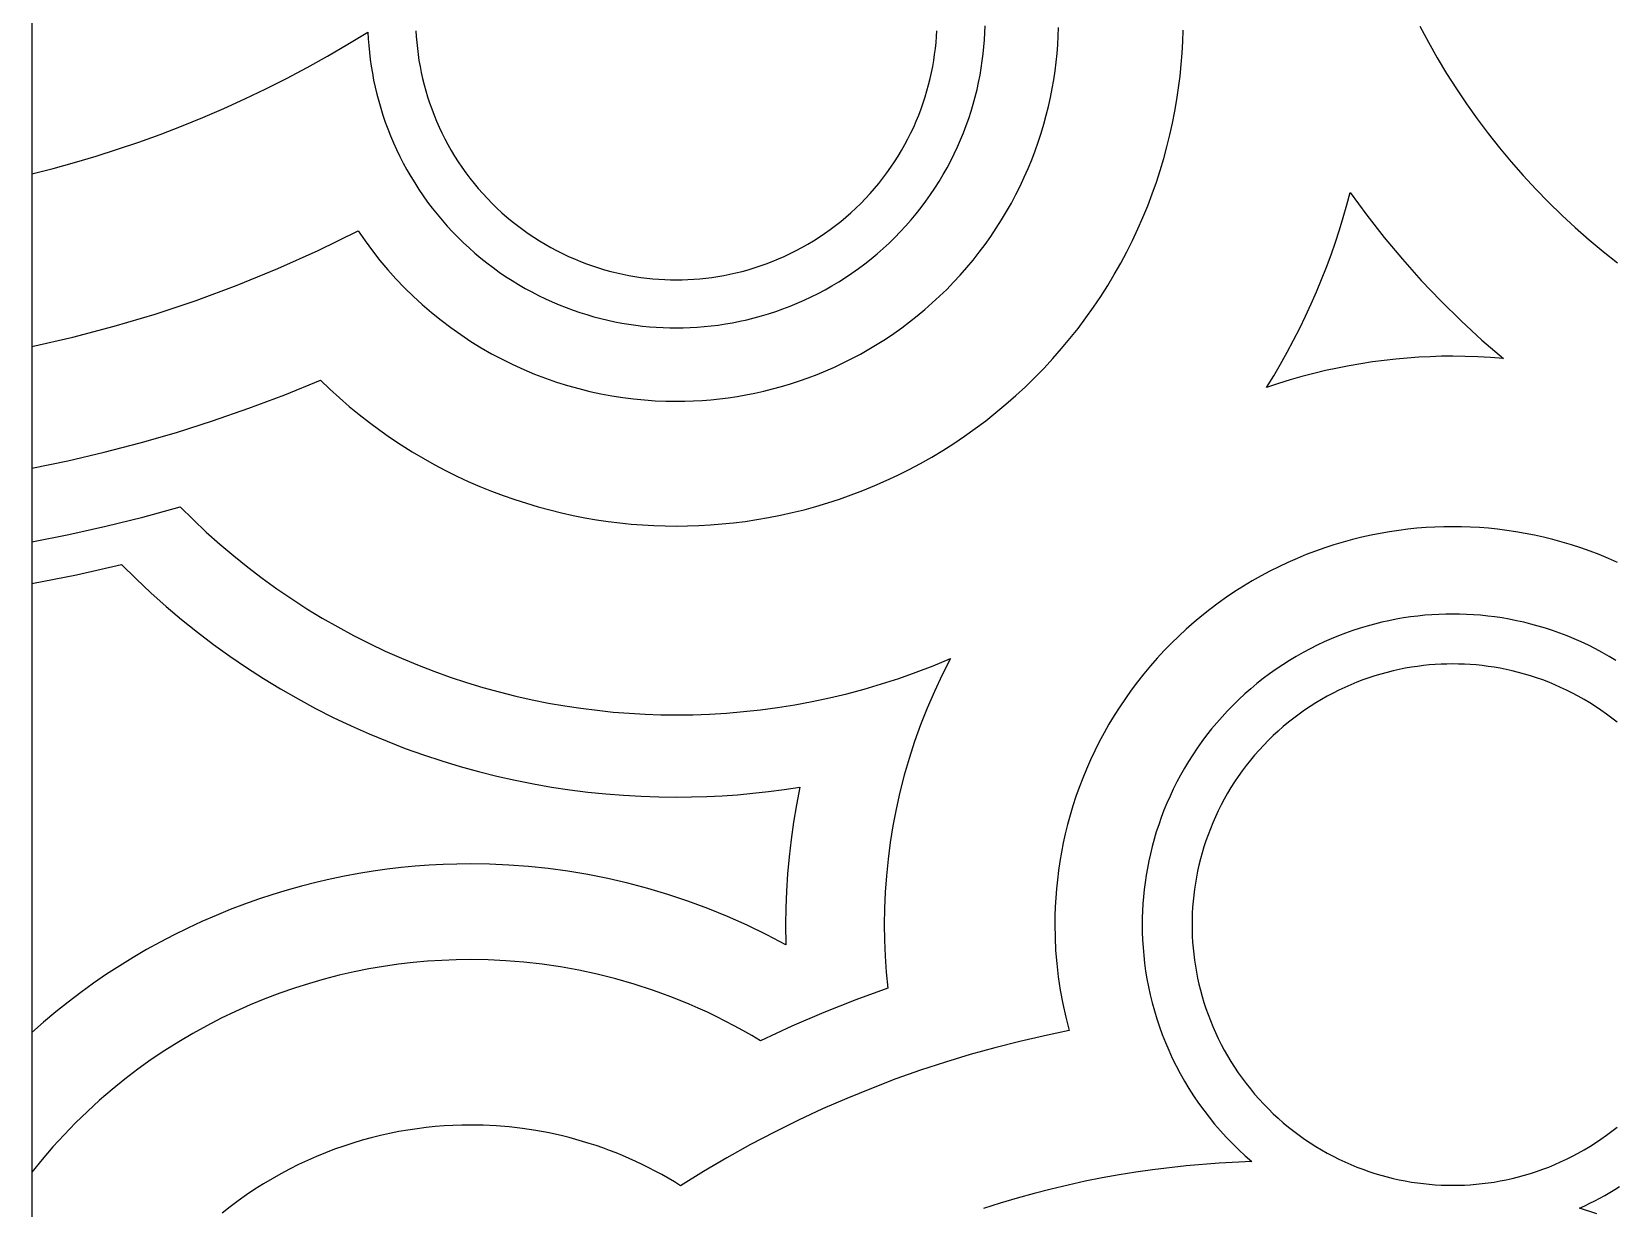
# Model space of a CAD drawing. Header units: millimetres. Extents: x -2212 to -1612, y 647 to 937.
# Drawn here: x -1805.3 to -1744.5, y 815.1 to 860.2 of the extents above; entities that cross this region are included whole.
import ezdxf

# ---------------------------------------------------------------- set-up
doc = ezdxf.new("R2010")
doc.units = ezdxf.units.MM
doc.header["$MEASUREMENT"] = 0
doc.layers.add('Default', color=18, linetype='Continuous', true_color=0x000000)
doc.layers.add('VF$DOT - Copy', color=20, linetype='Continuous', true_color=0xff4b00)

msp = doc.modelspace()

# ---------------------------------------------------------------- linework, layer by layer
at = {"layer": 'Default'}
msp.add_lwpolyline([(-1805.264, 905.839), (-1805.264, 678.93)], dxfattribs=at)
at = {"layer": 'VF$DOT - Copy'}
for points in [[(-1794.186, 846.872), (-1793.826, 846.526), (-1793.458, 846.189), (-1793.081, 845.863), (-1792.697, 845.547), (-1792.305, 845.241), (-1791.906, 844.945), (-1791.5, 844.661), (-1791.089, 844.387), (-1790.671, 844.125), (-1790.249, 843.874), (-1789.821, 843.635), (-1789.39, 843.407), (-1788.954, 843.191), (-1788.516, 842.987), (-1788.074, 842.794), (-1787.63, 842.614), (-1787.183, 842.445), (-1786.736, 842.289), (-1786.287, 842.144), (-1785.837, 842.01), (-1785.387, 841.889), (-1784.938, 841.778), (-1784.489, 841.679), (-1784.04, 841.592), (-1783.594, 841.515), (-1783.148, 841.45), (-1782.705, 841.395), (-1782.265, 841.35), (-1781.827, 841.316), (-1781.392, 841.292), (-1780.961, 841.278), (-1780.533, 841.273), (-1780.101, 841.278), (-1779.666, 841.292), (-1779.227, 841.317), (-1778.785, 841.351), (-1778.341, 841.397), (-1777.894, 841.453), (-1777.445, 841.52), (-1776.994, 841.597), (-1776.542, 841.687), (-1776.089, 841.787), (-1775.635, 841.9), (-1775.181, 842.024), (-1774.728, 842.159), (-1774.275, 842.307), (-1773.824, 842.467), (-1773.374, 842.638), (-1772.926, 842.822), (-1772.481, 843.018), (-1772.039, 843.226), (-1771.6, 843.445), (-1771.166, 843.677), (-1770.736, 843.921), (-1770.31, 844.176), (-1769.891, 844.443), (-1769.477, 844.721), (-1769.069, 845.011), (-1768.668, 845.311), (-1768.275, 845.622), (-1767.889, 845.944), (-1767.511, 846.276), (-1767.142, 846.618), (-1766.781, 846.969), (-1766.43, 847.329), (-1766.088, 847.699), (-1765.756, 848.077), (-1765.434, 848.463), (-1765.123, 848.856), (-1764.823, 849.257), (-1764.533, 849.665), (-1764.255, 850.079), (-1763.988, 850.498), (-1763.733, 850.924), (-1763.489, 851.354), (-1763.258, 851.788), (-1763.038, 852.227), (-1762.83, 852.669), (-1762.634, 853.114), (-1762.45, 853.562), (-1762.279, 854.012), (-1762.119, 854.463), (-1761.971, 854.916), (-1761.836, 855.369), (-1761.712, 855.823), (-1761.599, 856.277), (-1761.499, 856.73), (-1761.41, 857.182), (-1761.332, 857.632), (-1761.265, 858.082), (-1761.209, 858.528), (-1761.164, 858.973), (-1761.129, 859.415), (-1761.104, 859.854), (-1761.09, 860.289)], [(-1792.739, 852.595), (-1792.474, 852.211), (-1792.196, 851.834), (-1791.906, 851.465), (-1791.604, 851.106), (-1791.29, 850.756), (-1790.964, 850.416), (-1790.628, 850.086), (-1790.282, 849.768), (-1789.926, 849.461), (-1789.561, 849.166), (-1789.187, 848.884), (-1788.806, 848.614), (-1788.417, 848.357), (-1788.022, 848.114), (-1787.62, 847.884), (-1787.214, 847.668), (-1786.803, 847.466), (-1786.388, 847.277), (-1785.97, 847.103), (-1785.55, 846.942), (-1785.127, 846.796), (-1784.704, 846.663), (-1784.28, 846.544), (-1783.856, 846.439), (-1783.432, 846.347), (-1783.01, 846.268), (-1782.59, 846.202), (-1782.172, 846.149), (-1781.757, 846.108), (-1781.345, 846.08), (-1780.937, 846.063), (-1780.533, 846.057), (-1780.207, 846.061), (-1779.879, 846.072), (-1779.548, 846.09), (-1779.215, 846.117), (-1778.88, 846.151), (-1778.543, 846.193), (-1778.204, 846.243), (-1777.864, 846.302), (-1777.524, 846.369), (-1777.182, 846.445), (-1776.84, 846.53), (-1776.498, 846.623), (-1776.156, 846.726), (-1775.815, 846.837), (-1775.474, 846.957), (-1775.135, 847.087), (-1774.798, 847.225), (-1774.462, 847.373), (-1774.129, 847.53), (-1773.798, 847.695), (-1773.47, 847.87), (-1773.146, 848.054), (-1772.825, 848.246), (-1772.509, 848.447), (-1772.197, 848.657), (-1771.889, 848.875), (-1771.587, 849.102), (-1771.29, 849.337), (-1770.999, 849.579), (-1770.714, 849.829), (-1770.436, 850.087), (-1770.164, 850.352), (-1769.899, 850.624), (-1769.642, 850.902), (-1769.391, 851.187), (-1769.149, 851.478), (-1768.914, 851.775), (-1768.688, 852.077), (-1768.469, 852.385), (-1768.26, 852.697), (-1768.058, 853.013), (-1767.866, 853.334), (-1767.682, 853.658), (-1767.507, 853.986), (-1767.342, 854.316), (-1767.185, 854.65), (-1767.037, 854.985), (-1766.899, 855.323), (-1766.769, 855.662), (-1766.649, 856.003), (-1766.538, 856.344), (-1766.435, 856.686), (-1766.342, 857.028), (-1766.257, 857.37), (-1766.181, 857.711), (-1766.114, 858.052), (-1766.055, 858.392), (-1766.005, 858.731), (-1765.963, 859.068), (-1765.929, 859.403), (-1765.902, 859.736), (-1765.884, 860.067), (-1765.873, 860.395)], [(-1792.368, 860.223), (-1792.355, 859.963), (-1792.335, 859.703), (-1792.31, 859.44), (-1792.278, 859.176), (-1792.24, 858.911), (-1792.196, 858.645), (-1792.145, 858.378), (-1792.088, 858.11), (-1792.024, 857.842), (-1791.953, 857.574), (-1791.876, 857.306), (-1791.792, 857.038), (-1791.701, 856.77), (-1791.603, 856.504), (-1791.498, 856.239), (-1791.387, 855.974), (-1791.268, 855.712), (-1791.143, 855.451), (-1791.01, 855.193), (-1790.871, 854.937), (-1790.725, 854.683), (-1790.572, 854.433), (-1790.413, 854.185), (-1790.247, 853.941), (-1790.075, 853.701), (-1789.897, 853.464), (-1789.712, 853.232), (-1789.521, 853.004), (-1789.325, 852.781), (-1789.123, 852.563), (-1788.915, 852.35), (-1788.702, 852.142), (-1788.484, 851.939), (-1788.261, 851.743), (-1788.034, 851.552), (-1787.802, 851.367), (-1787.566, 851.188), (-1787.325, 851.015), (-1787.082, 850.849), (-1786.834, 850.689), (-1786.584, 850.536), (-1786.331, 850.39), (-1786.075, 850.251), (-1785.816, 850.118), (-1785.556, 849.992), (-1785.293, 849.873), (-1785.029, 849.761), (-1784.764, 849.656), (-1784.498, 849.557), (-1784.23, 849.466), (-1783.963, 849.382), (-1783.694, 849.304), (-1783.426, 849.233), (-1783.158, 849.169), (-1782.89, 849.111), (-1782.623, 849.06), (-1782.357, 849.015), (-1782.092, 848.977), (-1781.828, 848.945), (-1781.565, 848.919), (-1781.304, 848.899), (-1781.045, 848.885), (-1780.788, 848.877), (-1780.533, 848.874), (-1780.27, 848.877), (-1780.004, 848.886), (-1779.737, 848.901), (-1779.468, 848.922), (-1779.197, 848.95), (-1778.925, 848.984), (-1778.652, 849.024), (-1778.377, 849.072), (-1778.102, 849.126), (-1777.826, 849.188), (-1777.549, 849.256), (-1777.273, 849.331), (-1776.997, 849.414), (-1776.721, 849.504), (-1776.446, 849.601), (-1776.172, 849.706), (-1775.899, 849.818), (-1775.628, 849.937), (-1775.359, 850.064), (-1775.092, 850.198), (-1774.827, 850.339), (-1774.565, 850.487), (-1774.306, 850.643), (-1774.05, 850.805), (-1773.798, 850.975), (-1773.55, 851.151), (-1773.306, 851.334), (-1773.066, 851.524), (-1772.831, 851.719), (-1772.601, 851.922), (-1772.376, 852.13), (-1772.156, 852.344), (-1771.942, 852.563), (-1771.734, 852.789), (-1771.532, 853.019), (-1771.336, 853.254), (-1771.146, 853.494), (-1770.963, 853.738), (-1770.787, 853.986), (-1770.617, 854.238), (-1770.455, 854.494), (-1770.299, 854.753), (-1770.151, 855.015), (-1770.01, 855.28), (-1769.876, 855.547), (-1769.749, 855.816), (-1769.63, 856.087), (-1769.518, 856.36), (-1769.413, 856.634), (-1769.316, 856.909), (-1769.226, 857.185), (-1769.144, 857.461), (-1769.068, 857.737), (-1769, 858.014), (-1768.938, 858.29), (-1768.884, 858.565), (-1768.837, 858.839), (-1768.796, 859.113), (-1768.762, 859.385), (-1768.734, 859.656), (-1768.713, 859.925), (-1768.698, 860.192), (-1768.689, 860.458)], [(-1790.523, 860.275), (-1790.51, 860.049), (-1790.492, 859.822), (-1790.469, 859.593), (-1790.44, 859.364), (-1790.406, 859.133), (-1790.366, 858.901), (-1790.32, 858.668), (-1790.268, 858.435), (-1790.21, 858.202), (-1790.147, 857.969), (-1790.077, 857.736), (-1790.001, 857.503), (-1789.919, 857.271), (-1789.83, 857.04), (-1789.736, 856.809), (-1789.635, 856.58), (-1789.528, 856.353), (-1789.415, 856.128), (-1789.296, 855.904), (-1789.171, 855.683), (-1789.04, 855.464), (-1788.903, 855.248), (-1788.759, 855.036), (-1788.611, 854.826), (-1788.456, 854.62), (-1788.296, 854.418), (-1788.131, 854.219), (-1787.96, 854.025), (-1787.784, 853.835), (-1787.604, 853.649), (-1787.418, 853.469), (-1787.228, 853.293), (-1787.034, 853.122), (-1786.836, 852.957), (-1786.633, 852.797), (-1786.427, 852.642), (-1786.218, 852.494), (-1786.005, 852.351), (-1785.789, 852.213), (-1785.57, 852.082), (-1785.349, 851.957), (-1785.126, 851.838), (-1784.9, 851.725), (-1784.673, 851.618), (-1784.444, 851.517), (-1784.214, 851.423), (-1783.982, 851.334), (-1783.75, 851.252), (-1783.517, 851.176), (-1783.284, 851.106), (-1783.051, 851.043), (-1782.818, 850.985), (-1782.585, 850.933), (-1782.352, 850.887), (-1782.12, 850.847), (-1781.89, 850.813), (-1781.66, 850.784), (-1781.431, 850.761), (-1781.204, 850.743), (-1780.978, 850.73), (-1780.755, 850.723), (-1780.533, 850.72), (-1780.311, 850.723), (-1780.087, 850.73), (-1779.861, 850.743), (-1779.634, 850.761), (-1779.405, 850.784), (-1779.176, 850.813), (-1778.945, 850.847), (-1778.713, 850.887), (-1778.48, 850.933), (-1778.248, 850.985), (-1778.014, 851.043), (-1777.781, 851.106), (-1777.548, 851.176), (-1777.315, 851.252), (-1777.083, 851.334), (-1776.852, 851.423), (-1776.621, 851.517), (-1776.392, 851.618), (-1776.165, 851.725), (-1775.94, 851.838), (-1775.716, 851.957), (-1775.495, 852.082), (-1775.276, 852.213), (-1775.06, 852.351), (-1774.848, 852.494), (-1774.638, 852.642), (-1774.432, 852.797), (-1774.23, 852.957), (-1774.031, 853.122), (-1773.837, 853.293), (-1773.647, 853.469), (-1773.462, 853.649), (-1773.281, 853.835), (-1773.105, 854.025), (-1772.934, 854.219), (-1772.769, 854.418), (-1772.609, 854.62), (-1772.455, 854.826), (-1772.306, 855.036), (-1772.163, 855.248), (-1772.025, 855.464), (-1771.894, 855.683), (-1771.769, 855.904), (-1771.65, 856.128), (-1771.537, 856.353), (-1771.43, 856.58), (-1771.329, 856.809), (-1771.235, 857.04), (-1771.146, 857.271), (-1771.064, 857.503), (-1770.988, 857.736), (-1770.919, 857.969), (-1770.855, 858.202), (-1770.797, 858.435), (-1770.745, 858.668), (-1770.7, 858.901), (-1770.659, 859.133), (-1770.625, 859.364), (-1770.596, 859.593), (-1770.573, 859.822), (-1770.555, 860.049), (-1770.543, 860.275)], [(-1752.007, 860.443), (-1751.683, 859.835), (-1751.342, 859.232), (-1750.984, 858.637), (-1750.61, 858.049), (-1750.221, 857.469), (-1749.815, 856.898), (-1749.394, 856.337), (-1748.958, 855.786), (-1748.508, 855.245), (-1748.043, 854.716), (-1747.564, 854.198), (-1747.072, 853.693), (-1746.567, 853.201), (-1746.05, 852.723), (-1745.521, 852.258), (-1744.98, 851.807), (-1744.429, 851.371)], [(-1805.264, 854.783), (-1804.44, 854.992), (-1803.616, 855.219), (-1802.793, 855.463), (-1801.97, 855.724), (-1801.149, 856.002), (-1800.33, 856.298), (-1799.514, 856.612), (-1798.7, 856.943), (-1797.89, 857.292), (-1797.084, 857.659), (-1796.283, 858.042), (-1795.488, 858.444), (-1794.698, 858.863), (-1793.914, 859.299), (-1793.138, 859.752), (-1792.368, 860.223)], [(-1757.891, 846.585), (-1757.618, 847.032), (-1757.355, 847.483), (-1757.101, 847.938), (-1756.856, 848.397), (-1756.622, 848.859), (-1756.397, 849.323), (-1756.181, 849.791), (-1755.976, 850.261), (-1755.78, 850.733), (-1755.594, 851.206), (-1755.418, 851.682), (-1755.251, 852.158), (-1755.095, 852.636), (-1754.948, 853.114), (-1754.81, 853.592), (-1754.682, 854.071)], [(-1754.682, 854.071), (-1754.046, 853.196), (-1753.38, 852.341), (-1752.684, 851.507), (-1751.96, 850.696), (-1751.21, 849.908), (-1750.433, 849.145), (-1749.632, 848.409), (-1748.808, 847.701)], [(-1805.264, 848.16), (-1803.685, 848.52), (-1802.105, 848.934), (-1800.525, 849.404), (-1798.949, 849.93), (-1797.379, 850.511), (-1795.819, 851.15), (-1794.271, 851.844), (-1792.739, 852.595)], [(-1748.808, 847.701), (-1749.3, 847.739), (-1749.787, 847.766), (-1750.271, 847.782), (-1750.751, 847.787), (-1751.182, 847.783), (-1751.616, 847.77), (-1752.053, 847.748), (-1752.493, 847.718), (-1752.935, 847.678), (-1753.38, 847.628), (-1753.827, 847.569), (-1754.275, 847.501), (-1754.725, 847.422), (-1755.177, 847.333), (-1755.629, 847.235), (-1756.081, 847.126), (-1756.534, 847.006), (-1756.987, 846.877), (-1757.439, 846.736), (-1757.891, 846.585)], [(-1805.264, 843.492), (-1803.878, 843.778), (-1802.489, 844.102), (-1801.099, 844.465), (-1799.709, 844.867), (-1798.321, 845.308), (-1796.937, 845.79), (-1795.558, 846.311), (-1794.186, 846.872)], [(-1805.264, 840.667), (-1803.844, 840.946), (-1802.421, 841.263), (-1800.996, 841.618), (-1799.571, 842.012)], [(-1799.571, 842.012), (-1799.075, 841.521), (-1798.566, 841.042), (-1798.046, 840.578), (-1797.514, 840.127), (-1796.971, 839.691), (-1796.418, 839.27), (-1795.855, 838.865), (-1795.283, 838.475), (-1794.703, 838.101), (-1794.115, 837.743), (-1793.52, 837.401), (-1792.918, 837.076), (-1792.311, 836.768), (-1791.699, 836.477), (-1791.082, 836.202), (-1790.462, 835.944), (-1789.838, 835.703), (-1789.212, 835.479), (-1788.585, 835.272), (-1787.956, 835.082), (-1787.327, 834.908), (-1786.697, 834.751), (-1786.069, 834.609), (-1785.442, 834.484), (-1784.816, 834.375), (-1784.193, 834.281), (-1783.573, 834.203), (-1782.957, 834.139), (-1782.344, 834.09), (-1781.735, 834.056), (-1781.131, 834.036), (-1780.533, 834.029), (-1779.899, 834.036), (-1779.259, 834.059), (-1778.614, 834.098), (-1777.964, 834.153), (-1777.31, 834.224), (-1776.653, 834.312), (-1775.992, 834.418), (-1775.33, 834.541), (-1774.665, 834.682), (-1773.999, 834.841), (-1773.333, 835.018), (-1772.667, 835.214), (-1772.002, 835.429), (-1771.339, 835.662), (-1770.679, 835.914), (-1770.022, 836.185)], [(-1744.432, 839.877), (-1744.781, 840.031), (-1745.132, 840.175), (-1745.485, 840.31), (-1745.84, 840.435), (-1746.195, 840.551), (-1746.551, 840.657), (-1746.907, 840.755), (-1747.263, 840.843), (-1747.619, 840.922), (-1747.974, 840.992), (-1748.327, 841.053), (-1748.68, 841.105), (-1749.031, 841.149), (-1749.38, 841.185), (-1749.726, 841.212), (-1750.071, 841.231), (-1750.412, 841.243), (-1750.751, 841.247), (-1751.09, 841.243), (-1751.432, 841.231), (-1751.776, 841.212), (-1752.123, 841.185), (-1752.472, 841.149), (-1752.822, 841.105), (-1753.175, 841.053), (-1753.529, 840.992), (-1753.884, 840.922), (-1754.239, 840.843), (-1754.595, 840.755), (-1754.951, 840.657), (-1755.307, 840.551), (-1755.662, 840.435), (-1756.017, 840.31), (-1756.37, 840.175), (-1756.721, 840.031), (-1757.071, 839.877), (-1757.418, 839.714), (-1757.762, 839.541), (-1758.103, 839.359), (-1758.441, 839.168), (-1758.774, 838.968), (-1759.104, 838.758), (-1759.429, 838.54), (-1759.749, 838.313), (-1760.063, 838.077), (-1760.372, 837.833), (-1760.675, 837.58), (-1760.972, 837.32), (-1761.262, 837.051), (-1761.545, 836.776), (-1761.82, 836.493), (-1762.089, 836.203), (-1762.349, 835.906), (-1762.602, 835.603), (-1762.846, 835.294), (-1763.082, 834.98), (-1763.309, 834.66), (-1763.527, 834.335), (-1763.737, 834.005), (-1763.937, 833.672), (-1764.128, 833.334), (-1764.31, 832.993), (-1764.483, 832.649), (-1764.646, 832.302), (-1764.8, 831.952), (-1764.944, 831.601), (-1765.079, 831.248), (-1765.204, 830.893), (-1765.32, 830.538), (-1765.426, 830.182), (-1765.524, 829.826), (-1765.612, 829.47), (-1765.691, 829.115), (-1765.761, 828.76), (-1765.822, 828.406), (-1765.874, 828.053), (-1765.918, 827.703), (-1765.954, 827.354), (-1765.981, 827.007), (-1766, 826.663), (-1766.012, 826.321), (-1766.016, 825.982), (-1766.008, 825.489), (-1765.983, 824.99), (-1765.942, 824.486), (-1765.883, 823.977), (-1765.807, 823.465), (-1765.711, 822.95), (-1765.597, 822.434), (-1765.533, 822.175), (-1765.464, 821.917)], [(-1805.264, 839.07), (-1803.54, 839.404), (-1801.812, 839.792)], [(-1801.812, 839.792), (-1801.257, 839.243), (-1800.689, 838.709), (-1800.107, 838.19), (-1799.512, 837.687), (-1798.905, 837.2), (-1798.287, 836.729), (-1797.658, 836.276), (-1797.018, 835.841), (-1796.37, 835.423), (-1795.713, 835.023), (-1795.047, 834.642), (-1794.375, 834.279), (-1793.696, 833.934), (-1793.012, 833.609), (-1792.323, 833.302), (-1791.629, 833.014), (-1790.932, 832.745), (-1790.233, 832.495), (-1789.532, 832.263), (-1788.829, 832.051), (-1788.126, 831.856), (-1787.422, 831.681), (-1786.72, 831.523), (-1786.019, 831.383), (-1785.32, 831.261), (-1784.624, 831.156), (-1783.931, 831.069), (-1783.242, 830.998), (-1782.557, 830.943), (-1781.877, 830.905), (-1781.202, 830.882), (-1780.533, 830.874), (-1779.953, 830.88), (-1779.369, 830.897), (-1778.782, 830.926), (-1778.19, 830.967), (-1777.595, 831.019), (-1776.997, 831.085), (-1776.396, 831.162), (-1775.793, 831.253)], [(-1744.489, 836.117), (-1744.749, 836.274), (-1745.013, 836.423), (-1745.279, 836.565), (-1745.548, 836.7), (-1745.819, 836.827), (-1746.091, 836.947), (-1746.366, 837.059), (-1746.641, 837.165), (-1746.918, 837.262), (-1747.195, 837.353), (-1747.473, 837.436), (-1747.751, 837.512), (-1748.029, 837.581), (-1748.306, 837.642), (-1748.583, 837.697), (-1748.859, 837.745), (-1749.134, 837.786), (-1749.408, 837.82), (-1749.681, 837.848), (-1749.951, 837.869), (-1750.22, 837.884), (-1750.487, 837.893), (-1750.751, 837.896), (-1751.016, 837.893), (-1751.282, 837.884), (-1751.551, 837.869), (-1751.822, 837.848), (-1752.094, 837.82), (-1752.368, 837.786), (-1752.643, 837.745), (-1752.919, 837.697), (-1753.196, 837.642), (-1753.473, 837.581), (-1753.751, 837.512), (-1754.029, 837.436), (-1754.307, 837.353), (-1754.584, 837.262), (-1754.861, 837.165), (-1755.136, 837.059), (-1755.411, 836.947), (-1755.683, 836.827), (-1755.954, 836.7), (-1756.223, 836.565), (-1756.489, 836.423), (-1756.753, 836.274), (-1757.013, 836.117), (-1757.27, 835.954), (-1757.524, 835.783), (-1757.774, 835.606), (-1758.019, 835.422), (-1758.26, 835.231), (-1758.497, 835.034), (-1758.728, 834.831), (-1758.954, 834.622), (-1759.175, 834.406), (-1759.391, 834.186), (-1759.6, 833.959), (-1759.803, 833.728), (-1760, 833.491), (-1760.191, 833.25), (-1760.375, 833.005), (-1760.552, 832.755), (-1760.723, 832.501), (-1760.886, 832.244), (-1761.043, 831.984), (-1761.192, 831.72), (-1761.334, 831.454), (-1761.469, 831.185), (-1761.596, 830.914), (-1761.716, 830.642), (-1761.828, 830.367), (-1761.934, 830.092), (-1762.031, 829.815), (-1762.122, 829.538), (-1762.205, 829.26), (-1762.281, 828.982), (-1762.35, 828.704), (-1762.411, 828.427), (-1762.466, 828.15), (-1762.514, 827.874), (-1762.555, 827.599), (-1762.589, 827.325), (-1762.617, 827.053), (-1762.638, 826.782), (-1762.653, 826.513), (-1762.662, 826.247), (-1762.665, 825.982), (-1762.661, 825.691), (-1762.65, 825.398), (-1762.632, 825.102), (-1762.606, 824.803), (-1762.573, 824.503), (-1762.531, 824.201), (-1762.481, 823.898), (-1762.423, 823.594), (-1762.356, 823.289), (-1762.281, 822.983), (-1762.197, 822.678), (-1762.105, 822.372), (-1762.003, 822.068), (-1761.893, 821.764), (-1761.774, 821.462), (-1761.646, 821.161), (-1761.509, 820.862), (-1761.363, 820.566), (-1761.208, 820.273), (-1761.044, 819.983), (-1760.872, 819.697), (-1760.691, 819.415), (-1760.502, 819.137), (-1760.305, 818.864), (-1760.099, 818.596), (-1759.886, 818.334), (-1759.664, 818.077), (-1759.436, 817.827), (-1759.2, 817.583), (-1758.958, 817.346), (-1758.709, 817.116), (-1758.454, 816.893)], [(-1770.022, 836.185), (-1770.34, 835.56), (-1770.636, 834.929), (-1770.911, 834.292), (-1771.164, 833.65), (-1771.394, 833.005), (-1771.603, 832.359), (-1771.79, 831.711), (-1771.956, 831.063), (-1772.101, 830.415), (-1772.225, 829.77), (-1772.328, 829.127), (-1772.412, 828.488), (-1772.476, 827.853), (-1772.521, 827.223), (-1772.548, 826.599), (-1772.556, 825.982), (-1772.548, 825.381), (-1772.523, 824.773), (-1772.48, 824.159), (-1772.419, 823.541)], [(-1744.448, 833.746), (-1744.65, 833.906), (-1744.857, 834.06), (-1745.066, 834.209), (-1745.279, 834.352), (-1745.495, 834.489), (-1745.713, 834.621), (-1745.935, 834.746), (-1746.158, 834.865), (-1746.384, 834.978), (-1746.611, 835.085), (-1746.84, 835.186), (-1747.07, 835.28), (-1747.301, 835.368), (-1747.534, 835.45), (-1747.766, 835.526), (-1748, 835.596), (-1748.233, 835.66), (-1748.466, 835.718), (-1748.699, 835.769), (-1748.931, 835.815), (-1749.163, 835.855), (-1749.394, 835.89), (-1749.624, 835.918), (-1749.853, 835.942), (-1750.08, 835.96), (-1750.305, 835.972), (-1750.529, 835.98), (-1750.751, 835.982), (-1750.973, 835.98), (-1751.197, 835.972), (-1751.422, 835.96), (-1751.65, 835.942), (-1751.878, 835.918), (-1752.108, 835.89), (-1752.339, 835.855), (-1752.571, 835.815), (-1752.803, 835.769), (-1753.036, 835.718), (-1753.269, 835.66), (-1753.503, 835.596), (-1753.736, 835.526), (-1753.969, 835.45), (-1754.201, 835.368), (-1754.432, 835.28), (-1754.662, 835.186), (-1754.891, 835.085), (-1755.119, 834.978), (-1755.344, 834.865), (-1755.568, 834.746), (-1755.789, 834.621), (-1756.007, 834.489), (-1756.223, 834.352), (-1756.436, 834.209), (-1756.646, 834.06), (-1756.852, 833.906), (-1757.054, 833.746), (-1757.253, 833.58), (-1757.447, 833.41), (-1757.637, 833.234), (-1757.822, 833.053), (-1758.003, 832.868), (-1758.179, 832.678), (-1758.349, 832.484), (-1758.515, 832.285), (-1758.675, 832.083), (-1758.829, 831.877), (-1758.978, 831.667), (-1759.121, 831.454), (-1759.258, 831.238), (-1759.39, 831.02), (-1759.515, 830.799), (-1759.634, 830.575), (-1759.747, 830.35), (-1759.854, 830.122), (-1759.955, 829.893), (-1760.049, 829.663), (-1760.137, 829.432), (-1760.219, 829.2), (-1760.295, 828.967), (-1760.365, 828.734), (-1760.429, 828.5), (-1760.487, 828.267), (-1760.538, 828.034), (-1760.584, 827.802), (-1760.624, 827.57), (-1760.659, 827.339), (-1760.687, 827.109), (-1760.711, 826.881), (-1760.729, 826.653), (-1760.741, 826.428), (-1760.749, 826.204), (-1760.751, 825.982), (-1760.749, 825.76), (-1760.741, 825.536), (-1760.729, 825.311), (-1760.711, 825.084), (-1760.687, 824.855), (-1760.659, 824.625), (-1760.624, 824.394), (-1760.584, 824.162), (-1760.538, 823.93), (-1760.487, 823.697), (-1760.429, 823.464), (-1760.365, 823.231), (-1760.295, 822.997), (-1760.219, 822.765), (-1760.137, 822.532), (-1760.049, 822.301), (-1759.955, 822.071), (-1759.854, 821.842), (-1759.747, 821.615), (-1759.634, 821.389), (-1759.515, 821.166), (-1759.39, 820.945), (-1759.258, 820.726), (-1759.121, 820.51), (-1758.978, 820.297), (-1758.829, 820.088), (-1758.675, 819.882), (-1758.515, 819.679), (-1758.349, 819.481), (-1758.179, 819.286), (-1758.003, 819.096), (-1757.822, 818.911), (-1757.637, 818.73), (-1757.447, 818.555), (-1757.253, 818.384), (-1757.054, 818.219), (-1756.852, 818.059), (-1756.646, 817.904), (-1756.436, 817.755), (-1756.223, 817.612), (-1756.007, 817.475), (-1755.789, 817.344), (-1755.568, 817.218), (-1755.344, 817.099), (-1755.119, 816.986), (-1754.891, 816.879), (-1754.662, 816.779), (-1754.432, 816.684), (-1754.201, 816.596), (-1753.969, 816.514), (-1753.736, 816.438), (-1753.503, 816.368), (-1753.269, 816.304), (-1753.036, 816.247), (-1752.803, 816.195), (-1752.571, 816.149), (-1752.339, 816.109), (-1752.108, 816.075), (-1751.878, 816.046), (-1751.65, 816.023), (-1751.422, 816.005), (-1751.197, 815.992), (-1750.973, 815.985), (-1750.751, 815.982), (-1750.529, 815.985), (-1750.305, 815.992), (-1750.08, 816.005), (-1749.853, 816.023), (-1749.624, 816.046), (-1749.394, 816.075), (-1749.163, 816.109), (-1748.931, 816.149), (-1748.699, 816.195), (-1748.466, 816.247), (-1748.233, 816.304), (-1748, 816.368), (-1747.766, 816.438), (-1747.534, 816.514), (-1747.301, 816.596), (-1747.07, 816.684), (-1746.84, 816.779), (-1746.611, 816.879), (-1746.384, 816.986), (-1746.158, 817.099), (-1745.935, 817.218), (-1745.713, 817.344), (-1745.495, 817.475), (-1745.279, 817.612), (-1745.066, 817.755), (-1744.857, 817.904), (-1744.65, 818.059), (-1744.448, 818.219)], [(-1775.793, 831.253), (-1775.925, 830.582), (-1776.038, 829.912), (-1776.133, 829.246), (-1776.209, 828.583), (-1776.268, 827.925), (-1776.309, 827.272), (-1776.334, 826.624), (-1776.342, 825.982), (-1776.33, 825.204)], [(-1776.33, 825.204), (-1777.068, 825.594), (-1777.815, 825.957), (-1778.568, 826.293), (-1779.328, 826.603), (-1780.092, 826.886), (-1780.859, 827.142), (-1781.628, 827.372), (-1782.397, 827.575), (-1783.166, 827.753), (-1783.933, 827.905), (-1784.696, 828.031), (-1785.456, 828.134), (-1786.21, 828.212), (-1786.958, 828.267), (-1787.699, 828.3), (-1788.432, 828.311), (-1788.955, 828.305), (-1789.482, 828.289), (-1790.013, 828.261), (-1790.548, 828.221), (-1791.086, 828.17), (-1791.627, 828.107), (-1792.17, 828.031), (-1792.715, 827.943), (-1793.262, 827.842), (-1793.811, 827.728), (-1794.36, 827.601), (-1794.91, 827.461), (-1795.46, 827.308), (-1796.009, 827.141), (-1796.558, 826.96), (-1797.105, 826.766), (-1797.65, 826.559), (-1798.193, 826.337), (-1798.733, 826.102), (-1799.269, 825.853), (-1799.802, 825.591), (-1800.331, 825.315), (-1800.854, 825.025), (-1801.372, 824.722), (-1801.884, 824.406), (-1802.39, 824.077), (-1802.889, 823.734), (-1803.381, 823.38), (-1803.865, 823.012), (-1804.34, 822.633), (-1804.807, 822.242), (-1805.264, 821.839)], [(-1777.309, 821.53), (-1777.642, 821.727), (-1777.978, 821.919), (-1778.316, 822.104), (-1778.657, 822.282), (-1779, 822.454), (-1779.345, 822.619), (-1779.691, 822.777), (-1780.04, 822.929), (-1780.389, 823.074), (-1780.74, 823.212), (-1781.092, 823.344), (-1781.445, 823.469), (-1782.152, 823.699), (-1782.861, 823.903), (-1783.57, 824.08), (-1784.278, 824.233), (-1784.983, 824.36), (-1785.685, 824.462), (-1786.382, 824.54), (-1787.072, 824.595), (-1787.756, 824.628), (-1788.432, 824.639), (-1788.976, 824.632), (-1789.525, 824.611), (-1790.078, 824.575), (-1790.636, 824.525), (-1791.197, 824.46), (-1791.762, 824.378), (-1792.329, 824.282), (-1792.898, 824.168), (-1793.469, 824.039), (-1794.04, 823.893), (-1794.611, 823.729), (-1795.181, 823.549), (-1795.749, 823.352), (-1796.316, 823.137), (-1796.879, 822.905), (-1797.439, 822.656), (-1797.994, 822.39), (-1798.544, 822.106), (-1799.087, 821.805), (-1799.624, 821.488), (-1800.153, 821.153), (-1800.674, 820.803), (-1801.186, 820.436), (-1801.687, 820.053), (-1802.178, 819.656), (-1802.658, 819.243), (-1803.126, 818.816), (-1803.581, 818.375), (-1804.023, 817.921), (-1804.451, 817.455), (-1804.865, 816.976), (-1805.264, 816.486)], [(-1772.419, 823.541), (-1773.652, 823.095), (-1774.879, 822.611), (-1776.099, 822.089), (-1777.309, 821.53)], [(-1765.464, 821.917), (-1766.413, 821.722), (-1767.363, 821.504), (-1768.314, 821.262), (-1769.265, 820.998), (-1770.215, 820.71), (-1771.163, 820.398), (-1772.11, 820.062), (-1773.053, 819.702), (-1773.991, 819.318), (-1774.925, 818.91), (-1775.853, 818.478), (-1776.774, 818.022), (-1777.687, 817.543), (-1778.591, 817.039), (-1779.486, 816.513), (-1780.371, 815.963)], [(-1780.371, 815.963), (-1780.61, 816.111), (-1780.852, 816.254), (-1781.096, 816.393), (-1781.342, 816.526), (-1781.589, 816.655), (-1781.839, 816.779), (-1782.089, 816.897), (-1782.341, 817.011), (-1782.594, 817.12), (-1782.848, 817.224), (-1783.103, 817.322), (-1783.359, 817.416), (-1783.615, 817.505), (-1783.872, 817.589), (-1784.129, 817.668), (-1784.386, 817.742), (-1784.644, 817.811), (-1784.901, 817.875), (-1785.415, 817.989), (-1785.927, 818.084), (-1786.437, 818.161), (-1786.943, 818.22), (-1787.445, 818.261), (-1787.941, 818.285), (-1788.432, 818.293), (-1788.767, 818.29), (-1789.106, 818.278), (-1789.446, 818.259), (-1789.79, 818.232), (-1790.135, 818.197), (-1790.482, 818.154), (-1790.831, 818.102), (-1791.181, 818.041), (-1791.532, 817.972), (-1791.884, 817.894), (-1792.236, 817.807), (-1792.589, 817.71), (-1792.941, 817.605), (-1793.293, 817.49), (-1793.643, 817.366), (-1793.993, 817.233), (-1794.341, 817.09), (-1794.687, 816.938), (-1795.03, 816.776), (-1795.371, 816.606), (-1795.708, 816.426), (-1796.042, 816.237), (-1796.373, 816.038), (-1796.699, 815.831), (-1797.02, 815.615), (-1797.337, 815.39), (-1797.648, 815.157), (-1797.954, 814.915)], [(-1758.454, 816.893), (-1759.71, 816.833), (-1760.981, 816.728), (-1762.262, 816.578), (-1762.907, 816.485), (-1763.553, 816.381), (-1764.201, 816.264), (-1764.85, 816.135), (-1765.501, 815.994), (-1766.152, 815.84), (-1766.803, 815.673), (-1767.455, 815.494), (-1768.106, 815.302), (-1768.757, 815.097)], [(-1745.885, 815.108), (-1745.689, 815.198), (-1745.493, 815.291), (-1745.299, 815.389), (-1745.107, 815.49), (-1744.915, 815.596), (-1744.725, 815.705), (-1744.537, 815.817), (-1744.35, 815.934)], [(-1745.221, 814.886), (-1745.885, 815.108)]]:
    msp.add_lwpolyline(points, dxfattribs=at)

doc.saveas('drawing.dxf')
